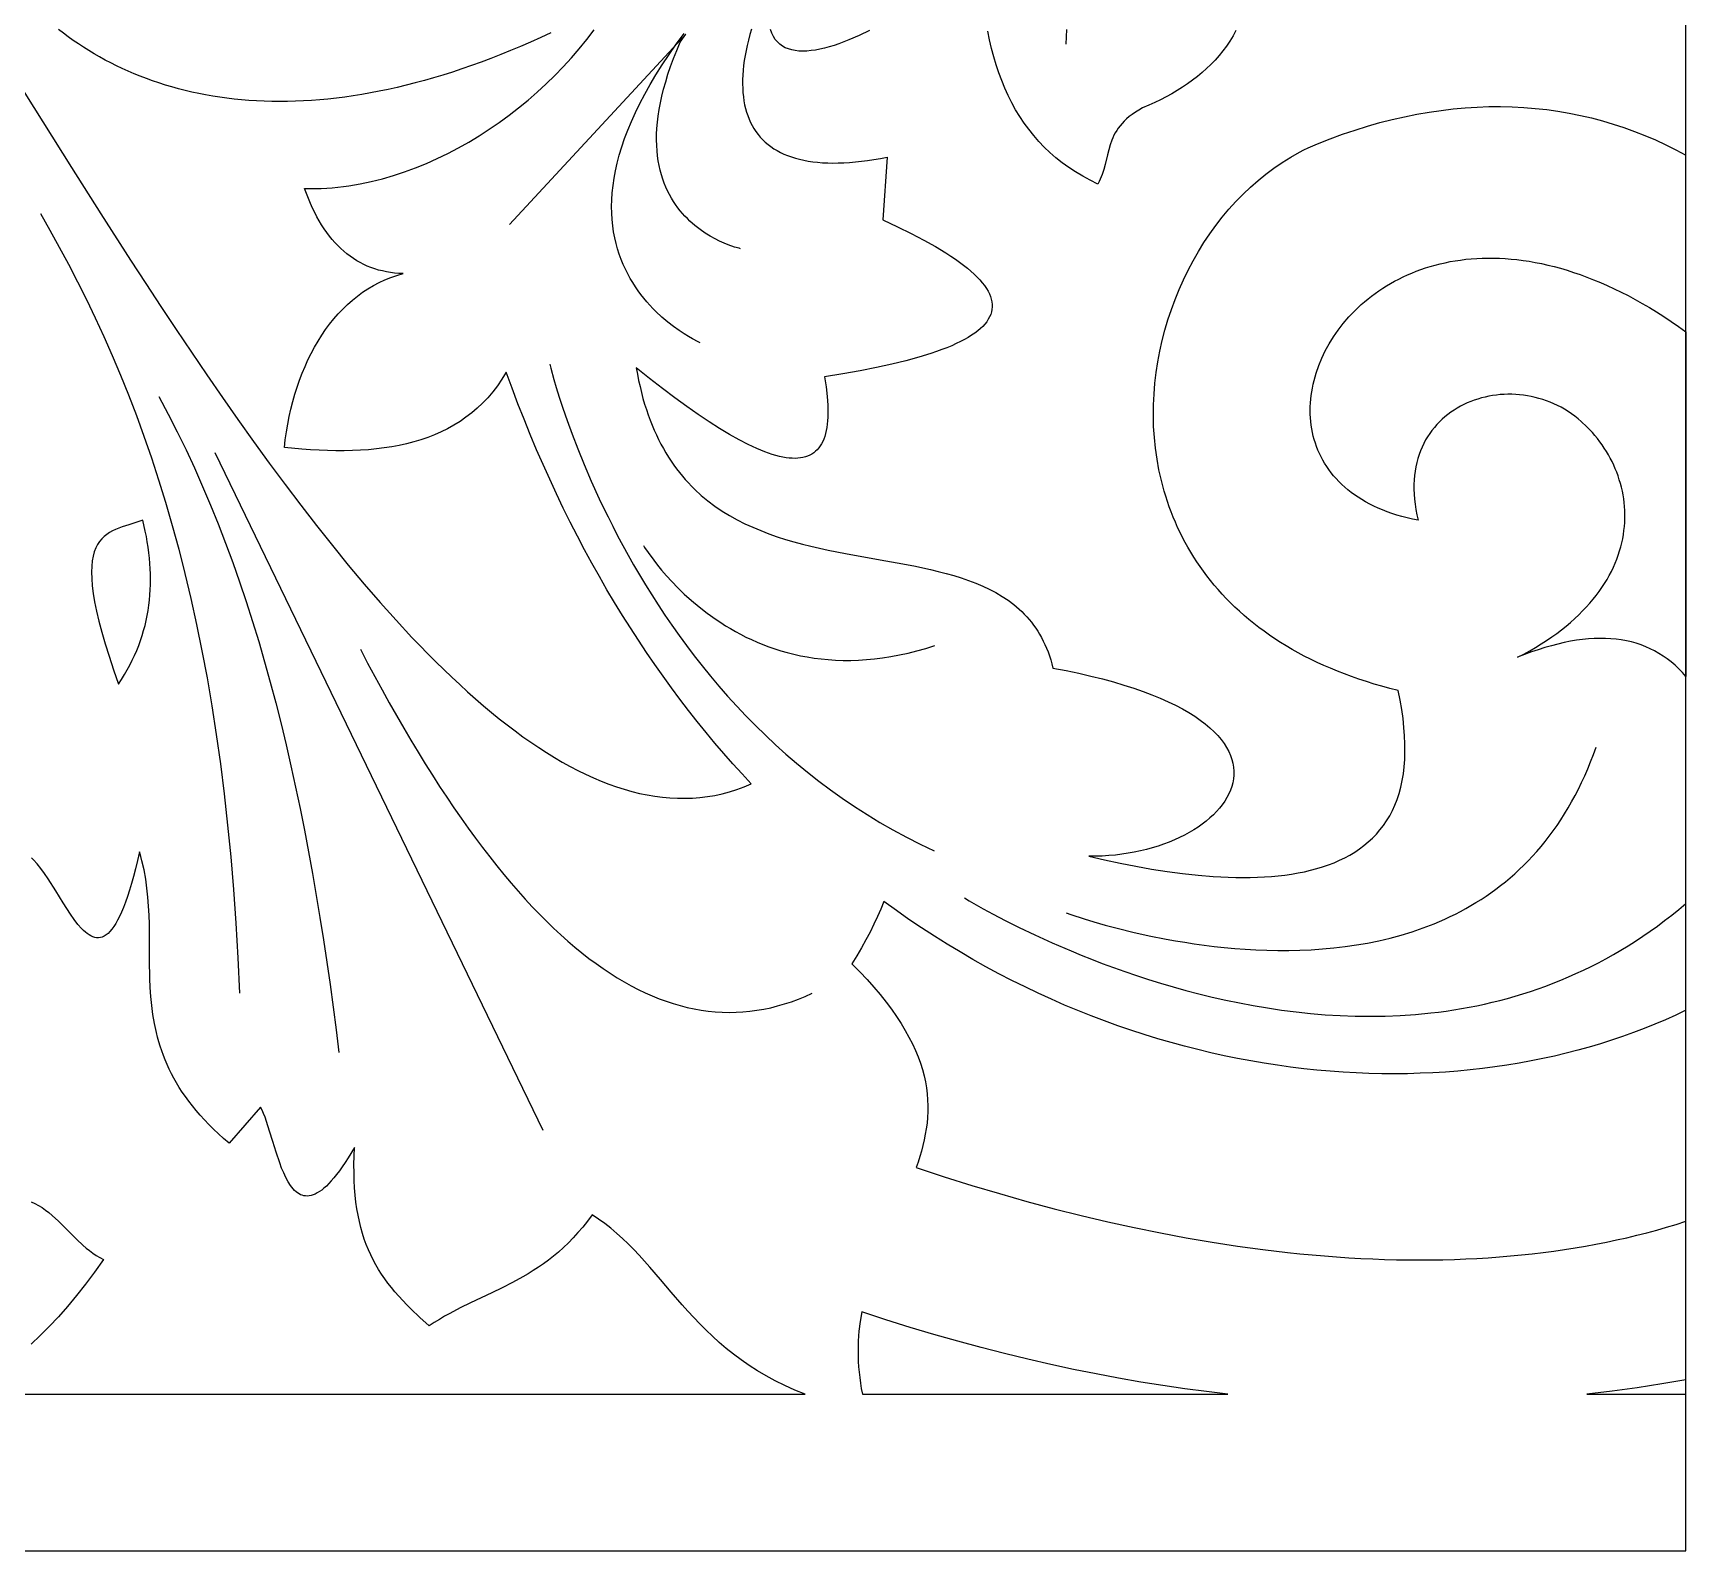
# Model space of a CAD drawing. Extents: x -58 to 58, y -20 to 20.
# Drawn here: x 29.2 to 58.23, y -20 to 6.66 of the extents above; entities that cross this region are included whole.
import ezdxf

# ---------------------------------------------------------------- set-up
doc = ezdxf.new("R2010")
doc.units = 0
doc.layers.add('LAYER_1', color=18, linetype='CONTINUOUS')

msp = doc.modelspace()

# ---------------------------------------------------------------- linework, layer by layer
at = {"layer": 'LAYER_1'}
for points in [[(-58.226, -20), (-36.442, -20), (58.226, -20), (58.226, 20), (-36.442, 20), (-58.226, 20)], [(53.522, -1.897), (53.425, -1.878), (53.331, -1.856), (53.239, -1.832), (53.15, -1.807), (53.063, -1.779), (52.98, -1.75), (52.899, -1.718), (52.82, -1.685), (52.745, -1.651), (52.672, -1.614), (52.601, -1.576), (52.533, -1.537), (52.468, -1.495), (52.406, -1.453), (52.345, -1.409), (52.288, -1.363), (52.233, -1.316), (52.18, -1.268), (52.13, -1.218), (52.083, -1.168), (52.037, -1.116), (51.995, -1.063), (51.955, -1.009), (51.917, -0.954), (51.881, -0.898), (51.848, -0.841), (51.818, -0.783), (51.789, -0.724), (51.763, -0.665), (51.74, -0.604), (51.718, -0.543), (51.699, -0.482), (51.682, -0.419), (51.668, -0.357), (51.656, -0.293), (51.646, -0.23), (51.638, -0.165), (51.632, -0.101), (51.629, -0.036), (51.628, 0.03), (51.628, 0.095), (51.632, 0.161), (51.637, 0.226), (51.644, 0.292), (51.653, 0.358), (51.665, 0.424), (51.678, 0.49), (51.694, 0.556), (51.731, 0.687), (51.776, 0.818), (51.83, 0.947), (51.89, 1.074), (51.959, 1.199), (52.035, 1.322), (52.119, 1.442), (52.209, 1.559), (52.307, 1.673), (52.412, 1.782), (52.524, 1.888), (52.583, 1.939), (52.643, 1.989), (52.705, 2.037), (52.768, 2.084), (52.833, 2.13), (52.9, 2.175), (52.968, 2.218), (53.038, 2.259), (53.11, 2.299), (53.183, 2.338), (53.257, 2.374), (53.334, 2.409), (53.411, 2.443), (53.49, 2.475), (53.571, 2.504), (53.653, 2.532), (53.737, 2.558), (53.822, 2.583), (53.908, 2.605), (53.996, 2.625), (54.085, 2.643), (54.176, 2.659), (54.268, 2.672), (54.361, 2.684), (54.456, 2.693), (54.552, 2.7), (54.649, 2.704), (54.748, 2.706), (54.847, 2.706), (54.949, 2.703), (55.051, 2.698), (55.154, 2.689), (55.259, 2.679), (55.365, 2.665), (55.472, 2.649), (55.58, 2.63), (55.69, 2.608), (55.8, 2.584), (55.912, 2.556), (56.025, 2.526), (56.139, 2.492), (56.254, 2.455), (56.37, 2.416), (56.487, 2.373), (56.605, 2.326), (56.724, 2.277), (56.844, 2.224), (56.965, 2.168), (57.087, 2.109), (57.21, 2.046), (57.334, 1.98), (57.459, 1.91), (57.584, 1.836), (57.711, 1.759), (57.839, 1.678), (57.967, 1.594), (58.096, 1.505), (58.226, 1.413), (58.226, -4.642), (58.164, -4.573), (58.1, -4.507), (58.035, -4.446), (57.967, -4.388), (57.897, -4.333), (57.825, -4.283), (57.752, -4.236), (57.676, -4.194), (57.599, -4.155), (57.519, -4.119), (57.437, -4.088), (57.354, -4.06), (57.268, -4.036), (57.181, -4.016), (57.091, -4), (57, -3.988), (56.907, -3.979), (56.811, -3.974), (56.714, -3.973), (56.615, -3.976), (56.513, -3.983), (56.41, -3.993), (56.305, -4.007), (56.198, -4.025), (56.088, -4.047), (55.977, -4.072), (55.864, -4.102), (55.749, -4.135), (55.632, -4.172), (55.513, -4.212), (55.392, -4.257), (55.269, -4.305), (55.378, -4.248), (55.483, -4.19), (55.585, -4.131), (55.683, -4.071), (55.777, -4.01), (55.868, -3.948), (55.956, -3.885), (56.04, -3.821), (56.121, -3.757), (56.198, -3.692), (56.273, -3.626), (56.344, -3.559), (56.411, -3.492), (56.476, -3.424), (56.537, -3.356), (56.595, -3.287), (56.65, -3.218), (56.702, -3.149), (56.751, -3.079), (56.797, -3.008), (56.84, -2.938), (56.88, -2.867), (56.917, -2.796), (56.952, -2.724), (56.983, -2.653), (57.012, -2.581), (57.038, -2.509), (57.061, -2.438), (57.082, -2.366), (57.1, -2.294), (57.115, -2.223), (57.128, -2.151), (57.138, -2.08), (57.146, -2.009), (57.151, -1.938), (57.154, -1.867), (57.155, -1.797), (57.153, -1.727), (57.148, -1.658), (57.142, -1.589), (57.133, -1.52), (57.122, -1.452), (57.109, -1.385), (57.093, -1.318), (57.076, -1.251), (57.056, -1.186), (57.035, -1.121), (57.011, -1.057), (56.985, -0.993), (56.958, -0.931), (56.928, -0.869), (56.897, -0.808), (56.864, -0.748), (56.829, -0.689), (56.792, -0.632), (56.754, -0.575), (56.713, -0.519), (56.672, -0.464), (56.628, -0.411), (56.583, -0.359), (56.488, -0.258), (56.387, -0.163), (56.332, -0.115), (56.274, -0.07), (56.216, -0.027), (56.156, 0.013), (56.095, 0.05), (56.033, 0.085), (55.97, 0.118), (55.906, 0.148), (55.841, 0.175), (55.776, 0.2), (55.71, 0.222), (55.643, 0.242), (55.576, 0.26), (55.508, 0.275), (55.441, 0.287), (55.373, 0.297), (55.304, 0.305), (55.236, 0.31), (55.168, 0.313), (55.1, 0.313), (55.032, 0.311), (54.965, 0.307), (54.898, 0.3), (54.831, 0.29), (54.765, 0.279), (54.699, 0.265), (54.635, 0.249), (54.571, 0.23), (54.508, 0.209), (54.446, 0.186), (54.385, 0.161), (54.325, 0.133), (54.266, 0.103), (54.209, 0.071), (54.153, 0.036), (54.098, -0.001), (54.046, -0.04), (53.994, -0.081), (53.945, -0.124), (53.897, -0.17), (53.851, -0.218), (53.808, -0.268), (53.766, -0.32), (53.727, -0.374), (53.689, -0.431), (53.654, -0.489), (53.622, -0.55), (53.592, -0.613), (53.565, -0.678), (53.54, -0.745), (53.518, -0.814), (53.499, -0.885), (53.483, -0.958), (53.469, -1.034), (53.459, -1.111), (53.453, -1.19), (53.449, -1.272), (53.449, -1.355), (53.452, -1.44), (53.459, -1.528), (53.469, -1.617), (53.483, -1.709), (53.501, -1.802)], [(31.123, -1.897), (31.002, -1.94), (30.881, -1.979), (30.762, -2.017), (30.704, -2.038), (30.648, -2.061), (30.594, -2.086), (30.542, -2.114), (30.492, -2.146), (30.446, -2.183), (30.403, -2.224), (30.364, -2.271), (30.329, -2.325), (30.298, -2.385), (30.272, -2.452), (30.251, -2.528), (30.236, -2.612), (30.227, -2.705), (30.223, -2.809), (30.227, -2.923), (30.237, -3.048), (30.254, -3.185), (30.279, -3.334), (30.313, -3.496), (30.354, -3.672), (30.404, -3.862), (30.463, -4.067), (30.532, -4.287), (30.61, -4.524), (30.698, -4.777), (30.753, -4.694), (30.804, -4.61), (30.853, -4.526), (30.899, -4.442), (30.941, -4.357), (30.981, -4.271), (31.019, -4.185), (31.053, -4.099), (31.085, -4.012), (31.114, -3.924), (31.14, -3.837), (31.164, -3.748), (31.185, -3.66), (31.203, -3.57), (31.219, -3.481), (31.232, -3.391), (31.243, -3.3), (31.251, -3.21), (31.257, -3.118), (31.26, -3.027), (31.262, -2.935), (31.26, -2.842), (31.256, -2.749), (31.25, -2.656), (31.242, -2.563), (31.232, -2.469), (31.219, -2.374), (31.204, -2.28), (31.187, -2.184), (31.168, -2.089)], [(44.14, -8.595), (44.087, -8.727), (44.029, -8.86), (43.966, -8.994), (43.898, -9.13), (43.825, -9.268), (43.747, -9.407), (43.665, -9.547), (43.579, -9.688), (43.716, -9.828), (43.844, -9.964), (43.963, -10.099), (44.075, -10.23), (44.178, -10.36), (44.273, -10.487), (44.361, -10.613), (44.442, -10.736), (44.515, -10.857), (44.581, -10.976), (44.641, -11.093), (44.694, -11.209), (44.741, -11.323), (44.781, -11.435), (44.816, -11.545), (44.845, -11.655), (44.869, -11.763), (44.887, -11.869), (44.9, -11.974), (44.908, -12.079), (44.912, -12.182), (44.911, -12.284), (44.906, -12.385), (44.898, -12.485), (44.885, -12.585), (44.868, -12.683), (44.849, -12.782), (44.826, -12.879), (44.8, -12.977), (44.772, -13.074), (44.741, -13.17), (44.707, -13.266), (45.199, -13.428), (45.687, -13.58), (46.172, -13.725), (46.653, -13.861), (47.129, -13.989), (47.602, -14.108), (48.071, -14.219), (48.535, -14.322), (48.996, -14.416), (49.451, -14.501), (49.903, -14.578), (50.35, -14.647), (50.793, -14.707), (51.23, -14.759), (51.448, -14.781), (51.664, -14.802), (51.878, -14.82), (52.092, -14.836), (52.304, -14.85), (52.515, -14.862), (52.725, -14.872), (52.934, -14.879), (53.141, -14.885), (53.347, -14.888), (53.552, -14.889), (53.755, -14.888), (53.958, -14.885), (54.159, -14.88), (54.358, -14.872), (54.556, -14.862), (54.753, -14.851), (54.949, -14.837), (55.143, -14.82), (55.336, -14.802), (55.527, -14.781), (55.717, -14.759), (55.906, -14.734), (56.093, -14.707), (56.279, -14.678), (56.463, -14.646), (56.646, -14.613), (56.828, -14.577), (57.008, -14.539), (57.186, -14.499), (57.363, -14.456), (57.539, -14.412), (57.713, -14.365), (57.886, -14.316), (58.057, -14.265), (58.226, -14.211), (58.226, -10.503), (58.047, -10.588), (57.865, -10.67), (57.681, -10.749), (57.495, -10.824), (57.305, -10.896), (57.114, -10.965), (56.92, -11.031), (56.724, -11.093), (56.526, -11.152), (56.326, -11.208), (56.123, -11.26), (55.919, -11.308), (55.713, -11.354), (55.505, -11.395), (55.295, -11.434), (55.083, -11.469), (54.87, -11.5), (54.655, -11.528), (54.439, -11.552), (54.221, -11.572), (54.001, -11.589), (53.781, -11.602), (53.559, -11.612), (53.336, -11.618), (53.111, -11.62), (52.886, -11.619), (52.659, -11.614), (52.432, -11.605), (52.204, -11.592), (51.975, -11.576), (51.745, -11.555), (51.514, -11.531), (51.283, -11.503), (51.051, -11.471), (50.819, -11.435), (50.586, -11.395), (50.353, -11.351), (50.119, -11.304), (49.885, -11.252), (49.651, -11.196), (49.417, -11.136), (49.183, -11.072), (48.949, -11.004), (48.714, -10.932), (48.48, -10.856), (48.247, -10.776), (48.013, -10.691), (47.78, -10.603), (47.547, -10.51), (47.314, -10.412), (47.082, -10.311), (46.851, -10.205), (46.62, -10.095), (46.39, -9.981), (46.16, -9.862), (45.932, -9.739), (45.704, -9.612), (45.477, -9.48), (45.252, -9.344), (45.027, -9.203), (44.803, -9.058), (44.581, -8.908), (44.36, -8.754)], [(50.181, -17.248), (49.804, -17.202), (49.423, -17.151), (49.039, -17.095), (48.651, -17.033), (48.261, -16.965), (47.867, -16.891), (47.47, -16.811), (47.07, -16.725), (46.666, -16.633), (46.26, -16.534), (45.85, -16.429), (45.436, -16.317), (45.02, -16.199), (44.6, -16.074), (44.176, -15.942), (43.75, -15.803), (43.723, -15.969), (43.703, -16.139), (43.696, -16.225), (43.691, -16.313), (43.688, -16.401), (43.687, -16.49), (43.688, -16.581), (43.691, -16.673), (43.697, -16.766), (43.705, -16.86), (43.715, -16.955), (43.728, -17.051), (43.744, -17.149), (43.762, -17.248)], [(58.226, -16.993), (57.8, -17.066), (57.368, -17.133), (56.93, -17.193), (56.486, -17.248), (58.226, -17.248)]]:
    msp.add_lwpolyline(points, close=True, dxfattribs=at)
for points in [[(41.813, 6.726), (41.786, 6.63), (41.761, 6.535), (41.739, 6.442), (41.72, 6.351), (41.703, 6.261), (41.689, 6.173), (41.677, 6.088), (41.669, 6.004), (41.662, 5.921), (41.659, 5.841), (41.658, 5.763), (41.66, 5.686), (41.665, 5.612), (41.672, 5.539), (41.682, 5.469), (41.695, 5.4), (41.71, 5.334), (41.728, 5.27), (41.749, 5.207), (41.772, 5.147), (41.798, 5.089), (41.827, 5.033), (41.859, 4.979), (41.893, 4.927), (41.93, 4.878), (41.97, 4.83), (42.012, 4.785), (42.057, 4.742), (42.105, 4.702), (42.156, 4.663), (42.209, 4.627), (42.265, 4.593), (42.324, 4.562), (42.385, 4.533), (42.45, 4.506), (42.517, 4.482), (42.586, 4.46), (42.659, 4.441), (42.734, 4.424), (42.812, 4.41), (42.893, 4.398), (42.977, 4.388), (43.063, 4.381), (43.153, 4.377), (43.244, 4.375), (43.339, 4.376), (43.437, 4.379), (43.537, 4.385), (43.64, 4.394), (43.746, 4.405), (43.855, 4.419), (43.966, 4.436), (44.081, 4.456), (44.198, 4.478), (44.119, 3.376), (44.379, 3.255), (44.619, 3.137), (44.841, 3.021), (45.045, 2.908), (45.229, 2.796), (45.314, 2.741), (45.395, 2.687), (45.47, 2.633), (45.541, 2.58), (45.608, 2.527), (45.669, 2.475), (45.726, 2.423), (45.778, 2.372), (45.826, 2.322), (45.869, 2.272), (45.907, 2.222), (45.94, 2.173), (45.969, 2.125), (45.993, 2.077), (46.012, 2.03), (46.027, 1.984), (46.037, 1.937), (46.042, 1.892), (46.042, 1.847), (46.038, 1.803), (46.029, 1.759), (46.016, 1.715), (45.997, 1.673), (45.974, 1.63), (45.946, 1.589), (45.914, 1.548), (45.877, 1.507), (45.835, 1.467), (45.788, 1.428), (45.737, 1.389), (45.681, 1.351), (45.621, 1.313), (45.555, 1.276), (45.485, 1.239), (45.41, 1.203), (45.331, 1.167), (45.247, 1.132), (45.158, 1.098), (45.064, 1.064), (44.966, 1.03), (44.755, 0.965), (44.526, 0.903), (44.277, 0.842), (44.01, 0.784), (43.724, 0.727), (43.419, 0.673), (43.096, 0.622), (43.124, 0.443), (43.144, 0.277), (43.155, 0.123), (43.157, 0.05), (43.158, -0.02), (43.156, -0.087), (43.152, -0.151), (43.146, -0.212), (43.138, -0.27), (43.128, -0.325), (43.115, -0.377), (43.101, -0.426), (43.084, -0.472), (43.065, -0.516), (43.044, -0.556), (43.021, -0.593), (42.996, -0.628), (42.969, -0.659), (42.94, -0.688), (42.908, -0.713), (42.875, -0.736), (42.839, -0.756), (42.801, -0.772), (42.761, -0.786), (42.719, -0.797), (42.675, -0.805), (42.628, -0.81), (42.58, -0.812), (42.529, -0.811), (42.477, -0.807), (42.422, -0.8), (42.365, -0.79), (42.306, -0.777), (42.245, -0.762), (42.181, -0.743), (42.116, -0.721), (42.048, -0.697), (41.907, -0.639), (41.757, -0.569), (41.598, -0.487), (41.431, -0.394), (41.256, -0.288), (41.072, -0.171), (40.88, -0.043), (40.679, 0.098), (40.469, 0.251), (40.252, 0.415), (40.025, 0.591), (39.79, 0.779), (39.811, 0.666), (39.833, 0.556), (39.857, 0.448), (39.882, 0.344), (39.909, 0.242), (39.938, 0.142), (39.969, 0.046), (40.001, -0.049), (40.034, -0.14), (40.07, -0.23), (40.106, -0.317), (40.144, -0.401), (40.184, -0.483), (40.225, -0.563), (40.267, -0.641), (40.311, -0.716), (40.356, -0.789), (40.403, -0.86), (40.45, -0.929), (40.499, -0.996), (40.549, -1.061), (40.601, -1.124), (40.653, -1.185), (40.707, -1.244), (40.762, -1.301), (40.818, -1.356), (40.932, -1.461), (41.051, -1.559), (41.174, -1.651), (41.3, -1.737), (41.43, -1.816), (41.563, -1.89), (41.698, -1.959), (41.836, -2.022), (41.977, -2.081), (42.12, -2.136), (42.265, -2.187), (42.411, -2.234), (42.559, -2.277), (42.709, -2.317), (42.859, -2.355), (43.011, -2.39), (43.163, -2.423), (43.468, -2.483), (44.076, -2.592), (44.375, -2.646), (44.669, -2.702), (44.956, -2.763), (45.096, -2.797), (45.233, -2.832), (45.368, -2.87), (45.499, -2.911), (45.628, -2.955), (45.753, -3.003), (45.875, -3.054), (45.992, -3.11), (46.106, -3.17), (46.215, -3.235), (46.32, -3.304), (46.42, -3.379), (46.515, -3.46), (46.561, -3.503), (46.605, -3.547), (46.648, -3.593), (46.69, -3.64), (46.73, -3.689), (46.768, -3.74), (46.806, -3.792), (46.841, -3.846), (46.876, -3.902), (46.908, -3.96), (46.939, -4.02), (46.969, -4.082), (46.997, -4.145), (47.023, -4.211), (47.047, -4.279), (47.07, -4.348), (47.091, -4.42), (47.11, -4.494), (47.342, -4.539), (47.564, -4.586), (47.776, -4.635), (47.978, -4.686), (48.17, -4.738), (48.354, -4.792), (48.527, -4.848), (48.692, -4.905), (48.848, -4.964), (48.994, -5.024), (49.132, -5.086), (49.262, -5.148), (49.383, -5.212), (49.495, -5.277), (49.6, -5.342), (49.696, -5.409), (49.785, -5.476), (49.866, -5.544), (49.939, -5.612), (50.005, -5.681), (50.064, -5.75), (50.115, -5.819), (50.159, -5.889), (50.197, -5.958), (50.228, -6.028), (50.252, -6.098), (50.27, -6.167), (50.282, -6.236), (50.287, -6.305), (50.287, -6.373), (50.28, -6.441), (50.268, -6.508), (50.251, -6.575), (50.228, -6.641), (50.199, -6.706), (50.166, -6.77), (50.128, -6.832), (50.084, -6.894), (50.037, -6.954), (49.984, -7.014), (49.927, -7.071), (49.866, -7.127), (49.801, -7.182), (49.732, -7.235), (49.659, -7.286), (49.582, -7.335), (49.502, -7.382), (49.419, -7.428), (49.332, -7.471), (49.242, -7.512), (49.149, -7.55), (49.053, -7.586), (48.955, -7.62), (48.854, -7.651), (48.751, -7.679), (48.646, -7.705), (48.538, -7.728), (48.429, -7.748), (48.318, -7.764), (48.205, -7.778), (48.09, -7.788), (47.974, -7.796), (47.858, -7.799), (47.739, -7.8), (48.013, -7.862), (48.287, -7.921), (48.563, -7.975), (48.839, -8.024), (49.114, -8.066), (49.387, -8.103), (49.658, -8.132), (49.925, -8.154), (50.058, -8.162), (50.189, -8.168), (50.319, -8.171), (50.447, -8.173), (50.574, -8.171), (50.7, -8.168), (50.824, -8.162), (50.946, -8.154), (51.066, -8.143), (51.184, -8.129), (51.3, -8.112), (51.414, -8.093), (51.526, -8.071), (51.635, -8.045), (51.742, -8.017), (51.846, -7.985), (51.947, -7.951), (52.046, -7.913), (52.142, -7.871), (52.234, -7.827), (52.324, -7.778), (52.41, -7.726), (52.493, -7.671), (52.572, -7.612), (52.648, -7.549), (52.72, -7.482), (52.789, -7.411), (52.853, -7.337), (52.914, -7.258), (52.97, -7.175), (53.023, -7.087), (53.071, -6.996), (53.114, -6.9), (53.153, -6.8), (53.188, -6.695), (53.218, -6.585), (53.243, -6.471), (53.263, -6.353), (53.278, -6.229), (53.288, -6.1), (53.292, -5.967), (53.292, -5.828), (53.286, -5.685), (53.274, -5.536), (53.257, -5.382), (53.234, -5.223), (53.205, -5.058), (53.17, -4.888), (53.027, -4.852), (52.887, -4.814), (52.75, -4.775), (52.616, -4.733), (52.484, -4.69), (52.355, -4.645), (52.229, -4.598), (52.105, -4.55), (51.983, -4.499), (51.865, -4.448), (51.749, -4.394), (51.635, -4.34), (51.524, -4.283), (51.416, -4.225), (51.31, -4.166), (51.206, -4.105), (51.105, -4.043), (51.006, -3.979), (50.91, -3.914), (50.817, -3.848), (50.725, -3.78), (50.637, -3.711), (50.55, -3.641), (50.466, -3.569), (50.384, -3.497), (50.305, -3.423), (50.228, -3.348), (50.153, -3.272), (50.08, -3.195), (50.01, -3.117), (49.942, -3.038), (49.877, -2.958), (49.813, -2.877), (49.752, -2.795), (49.693, -2.713), (49.636, -2.629), (49.582, -2.545), (49.529, -2.46), (49.479, -2.374), (49.431, -2.287), (49.384, -2.199), (49.341, -2.111), (49.299, -2.023), (49.259, -1.933), (49.221, -1.843), (49.185, -1.753), (49.152, -1.662), (49.12, -1.57), (49.09, -1.478), (49.062, -1.386), (49.013, -1.2), (48.971, -1.013), (48.937, -0.824), (48.91, -0.635), (48.891, -0.445), (48.878, -0.254), (48.873, -0.063), (48.875, 0.127), (48.884, 0.318), (48.9, 0.508), (48.922, 0.697), (48.951, 0.885), (48.986, 1.072), (49.028, 1.257), (49.076, 1.441), (49.129, 1.622), (49.189, 1.802), (49.254, 1.979), (49.325, 2.153), (49.402, 2.325), (49.484, 2.493), (49.572, 2.658), (49.664, 2.82), (49.762, 2.977), (49.864, 3.13), (49.972, 3.28), (50.084, 3.424), (50.201, 3.564), (50.322, 3.698), (50.448, 3.827), (50.577, 3.951), (50.711, 4.069), (50.849, 4.181), (50.991, 4.287), (51.136, 4.386), (51.286, 4.479), (51.438, 4.564), (51.516, 4.604), (51.594, 4.643), (51.673, 4.679), (51.753, 4.713), (51.975, 4.8), (52.196, 4.88), (52.415, 4.954), (52.634, 5.022), (52.852, 5.084), (53.069, 5.139), (53.285, 5.188), (53.5, 5.232), (53.714, 5.269), (53.926, 5.3), (54.138, 5.325), (54.348, 5.344), (54.557, 5.357), (54.764, 5.365), (54.971, 5.366), (55.175, 5.361), (55.379, 5.351), (55.58, 5.335), (55.781, 5.313), (55.979, 5.285), (56.177, 5.251), (56.372, 5.212), (56.566, 5.167), (56.758, 5.117), (56.948, 5.06), (57.136, 4.998), (57.323, 4.931), (57.507, 4.858), (57.69, 4.78), (57.871, 4.696), (58.05, 4.606), (58.226, 4.511), (58.226, 10.435)], [(28.865, 5.899), (29.87, 4.298), (30.387, 3.484), (30.911, 2.669), (31.176, 2.262), (31.442, 1.856), (31.71, 1.452), (31.98, 1.051), (32.251, 0.653), (32.523, 0.259), (32.796, -0.131), (33.071, -0.516), (33.346, -0.895), (33.623, -1.268), (33.9, -1.634), (34.177, -1.993), (34.456, -2.344), (34.734, -2.686), (35.013, -3.019), (35.293, -3.341), (35.572, -3.654), (35.852, -3.955), (35.992, -4.101), (36.131, -4.244), (36.271, -4.385), (36.411, -4.522), (36.55, -4.655), (36.69, -4.786), (36.829, -4.913), (36.969, -5.036), (37.108, -5.156), (37.247, -5.273), (37.386, -5.385), (37.525, -5.494), (37.663, -5.599), (37.802, -5.701), (37.94, -5.798), (38.078, -5.891), (38.216, -5.98), (38.354, -6.064), (38.491, -6.145), (38.628, -6.221), (38.765, -6.292), (38.902, -6.359), (39.038, -6.422), (39.174, -6.479), (39.31, -6.532), (39.445, -6.58), (39.58, -6.624), (39.715, -6.662), (39.849, -6.695), (39.983, -6.723), (40.117, -6.745), (40.25, -6.763), (40.383, -6.775), (40.515, -6.781), (40.647, -6.782), (40.778, -6.778), (40.909, -6.768), (41.04, -6.752), (41.17, -6.73), (41.299, -6.702), (41.428, -6.668), (41.557, -6.628), (41.685, -6.582), (41.812, -6.53), (41.65, -6.355), (41.49, -6.177), (41.331, -5.996), (41.173, -5.812), (41.017, -5.624), (40.863, -5.433), (40.71, -5.239), (40.559, -5.042), (40.41, -4.841), (40.262, -4.638), (40.116, -4.43), (39.971, -4.22), (39.829, -4.006), (39.688, -3.789), (39.549, -3.569), (39.412, -3.345), (39.277, -3.118), (39.144, -2.887), (39.013, -2.654), (38.884, -2.416), (38.757, -2.176), (38.632, -1.931), (38.51, -1.684), (38.389, -1.433), (38.271, -1.179), (38.155, -0.921), (38.041, -0.659), (37.93, -0.395), (37.821, -0.126), (37.714, 0.146), (37.61, 0.421), (37.508, 0.7), (37.433, 0.579), (37.353, 0.464), (37.27, 0.356), (37.183, 0.254), (37.093, 0.159), (36.999, 0.07), (36.901, -0.014), (36.8, -0.091), (36.696, -0.163), (36.589, -0.23), (36.479, -0.291), (36.366, -0.347), (36.249, -0.398), (36.131, -0.445), (36.009, -0.486), (35.885, -0.523), (35.758, -0.556), (35.629, -0.584), (35.497, -0.609), (35.363, -0.629), (35.227, -0.646), (35.089, -0.659), (34.949, -0.668), (34.806, -0.674), (34.663, -0.677), (34.517, -0.677), (34.37, -0.675), (34.221, -0.669), (34.07, -0.661), (33.919, -0.651), (33.611, -0.623), (33.628, -0.485), (33.647, -0.347), (33.67, -0.211), (33.696, -0.077), (33.726, 0.055), (33.759, 0.185), (33.795, 0.314), (33.835, 0.44), (33.878, 0.563), (33.924, 0.684), (33.974, 0.803), (34.026, 0.918), (34.082, 1.031), (34.14, 1.141), (34.202, 1.247), (34.267, 1.35), (34.335, 1.45), (34.406, 1.546), (34.48, 1.638), (34.557, 1.727), (34.637, 1.811), (34.719, 1.891), (34.805, 1.967), (34.893, 2.038), (34.984, 2.105), (35.078, 2.167), (35.175, 2.224), (35.274, 2.276), (35.376, 2.323), (35.481, 2.365), (35.588, 2.401), (35.698, 2.432), (35.622, 2.435), (35.548, 2.442), (35.475, 2.451), (35.404, 2.464), (35.334, 2.479), (35.265, 2.496), (35.198, 2.517), (35.132, 2.54), (35.068, 2.566), (35.005, 2.595), (34.943, 2.626), (34.883, 2.66), (34.824, 2.697), (34.766, 2.737), (34.71, 2.78), (34.655, 2.825), (34.602, 2.873), (34.55, 2.924), (34.499, 2.978), (34.45, 3.034), (34.402, 3.093), (34.355, 3.155), (34.31, 3.22), (34.266, 3.288), (34.224, 3.358), (34.183, 3.431), (34.144, 3.507), (34.105, 3.585), (34.068, 3.666), (34.033, 3.75), (33.999, 3.837), (33.966, 3.927), (34.063, 3.926), (34.16, 3.927), (34.258, 3.93), (34.355, 3.935), (34.453, 3.942), (34.551, 3.952), (34.649, 3.963), (34.746, 3.977), (34.942, 4.01), (35.138, 4.052), (35.333, 4.1), (35.527, 4.157), (35.721, 4.22), (35.913, 4.291), (36.105, 4.369), (36.294, 4.453), (36.482, 4.544), (36.668, 4.641), (36.851, 4.744), (37.032, 4.853), (37.21, 4.968), (37.386, 5.088), (37.558, 5.213), (37.726, 5.344), (37.891, 5.479), (38.052, 5.619), (38.209, 5.764), (38.362, 5.913), (38.51, 6.065), (38.653, 6.222), (38.791, 6.383), (38.923, 6.547), (39.051, 6.714)], [(38.292, 6.663), (38.113, 6.58), (37.935, 6.5), (37.759, 6.423), (37.583, 6.349), (37.41, 6.279), (37.237, 6.211), (37.066, 6.147), (36.897, 6.086), (36.729, 6.028), (36.562, 5.972), (36.397, 5.92), (36.233, 5.871), (36.07, 5.825), (35.909, 5.781), (35.75, 5.741), (35.591, 5.703), (35.435, 5.668), (35.279, 5.636), (35.125, 5.606), (34.973, 5.58), (34.822, 5.556), (34.672, 5.534), (34.524, 5.516), (34.377, 5.499), (34.232, 5.486), (34.088, 5.475), (33.946, 5.466), (33.805, 5.46), (33.665, 5.457), (33.527, 5.456), (33.391, 5.457), (33.256, 5.461), (33.122, 5.467), (32.99, 5.475), (32.859, 5.486), (32.73, 5.499), (32.603, 5.514), (32.477, 5.531), (32.352, 5.55), (32.229, 5.572), (32.107, 5.596), (31.987, 5.621), (31.868, 5.649), (31.751, 5.679), (31.636, 5.711), (31.522, 5.745), (31.409, 5.781), (31.298, 5.818), (31.188, 5.858), (31.08, 5.899), (30.974, 5.942), (30.869, 5.987), (30.765, 6.034), (30.664, 6.082), (30.563, 6.133), (30.464, 6.184), (30.367, 6.238), (30.272, 6.293), (30.177, 6.35), (30.085, 6.408), (29.994, 6.468), (29.904, 6.529), (29.816, 6.592), (29.73, 6.656), (29.645, 6.722)], [(43.89, 6.703), (43.707, 6.616), (43.527, 6.538), (43.438, 6.503), (43.351, 6.471), (43.265, 6.442), (43.18, 6.416), (43.098, 6.394), (43.017, 6.375), (42.938, 6.36), (42.862, 6.349), (42.788, 6.342), (42.717, 6.34), (42.649, 6.342), (42.584, 6.349), (42.522, 6.361), (42.464, 6.378), (42.409, 6.4), (42.359, 6.428), (42.312, 6.462), (42.27, 6.501), (42.232, 6.547), (42.199, 6.599), (42.17, 6.657), (42.147, 6.722)], [(50.324, 6.7), (50.272, 6.606), (50.215, 6.515), (50.156, 6.428), (50.093, 6.343), (50.026, 6.261), (49.956, 6.183), (49.883, 6.107), (49.808, 6.033), (49.729, 5.963), (49.647, 5.895), (49.562, 5.829), (49.474, 5.766), (49.384, 5.706), (49.291, 5.648), (49.196, 5.592), (49.098, 5.538), (48.998, 5.486), (48.896, 5.437), (48.791, 5.389), (48.684, 5.343), (48.618, 5.306), (48.557, 5.268), (48.501, 5.229), (48.45, 5.19), (48.403, 5.15), (48.361, 5.11), (48.323, 5.07), (48.288, 5.029), (48.257, 4.988), (48.229, 4.946), (48.204, 4.904), (48.181, 4.862), (48.161, 4.82), (48.144, 4.778), (48.113, 4.692), (48.089, 4.606), (48.068, 4.52), (48.027, 4.347), (48.004, 4.261), (47.976, 4.175), (47.941, 4.09), (47.921, 4.048), (47.897, 4.006), (47.762, 4.072), (47.632, 4.143), (47.506, 4.218), (47.386, 4.298), (47.272, 4.381), (47.162, 4.469), (47.057, 4.561), (46.957, 4.656), (46.861, 4.756), (46.771, 4.86), (46.685, 4.967), (46.603, 5.078), (46.527, 5.193), (46.454, 5.312), (46.387, 5.434), (46.323, 5.56), (46.264, 5.689), (46.209, 5.822), (46.158, 5.959), (46.112, 6.098), (46.069, 6.241), (46.031, 6.388), (45.996, 6.537), (45.965, 6.69)], [(47.349, 6.718), (47.337, 6.46)], [(41.624, 2.871), (41.596, 2.878), (41.519, 2.9), (41.403, 2.941), (41.333, 2.969), (41.256, 3.003), (41.175, 3.044), (41.089, 3.091), (41.001, 3.146), (40.912, 3.208), (40.822, 3.277), (40.732, 3.355), (40.689, 3.398), (40.645, 3.442), (40.603, 3.489), (40.561, 3.538), (40.521, 3.59), (40.482, 3.644), (40.444, 3.7), (40.408, 3.759), (40.374, 3.821), (40.341, 3.885), (40.31, 3.952), (40.282, 4.022), (40.256, 4.094), (40.232, 4.17), (40.211, 4.248), (40.193, 4.329), (40.177, 4.413), (40.165, 4.5), (40.156, 4.591), (40.15, 4.684), (40.147, 4.781), (40.149, 4.881), (40.154, 4.984), (40.163, 5.09), (40.176, 5.2), (40.193, 5.314), (40.215, 5.431), (40.241, 5.551), (40.272, 5.675), (40.308, 5.803), (40.348, 5.934), (40.394, 6.069), (40.445, 6.208), (40.502, 6.351), (40.564, 6.498), (40.661, 6.638), (40.661, 6.639), (37.563, 3.297)], [(40.916, 1.219), (40.879, 1.236), (40.78, 1.288), (40.71, 1.327), (40.631, 1.376), (40.542, 1.435), (40.446, 1.503), (40.346, 1.582), (40.241, 1.67), (40.135, 1.769), (40.082, 1.823), (40.029, 1.879), (39.977, 1.938), (39.925, 1.999), (39.874, 2.064), (39.824, 2.131), (39.776, 2.201), (39.729, 2.274), (39.684, 2.35), (39.641, 2.429), (39.6, 2.511), (39.561, 2.595), (39.526, 2.683), (39.493, 2.773), (39.463, 2.867), (39.436, 2.964), (39.413, 3.064), (39.394, 3.167), (39.379, 3.273), (39.368, 3.382), (39.361, 3.495), (39.359, 3.611), (39.362, 3.73), (39.37, 3.852), (39.383, 3.978), (39.402, 4.107), (39.426, 4.239), (39.457, 4.375), (39.493, 4.514), (39.536, 4.657), (39.586, 4.803), (39.642, 4.953), (39.706, 5.106), (39.777, 5.263), (39.855, 5.423), (39.941, 5.587), (40.035, 5.755), (40.137, 5.926), (40.248, 6.101), (40.367, 6.28), (40.495, 6.462), (40.632, 6.649)], [(29.329, 3.486), (29.495, 3.195), (29.658, 2.899), (29.82, 2.597), (29.979, 2.29), (30.135, 1.976), (30.289, 1.656), (30.44, 1.329), (30.588, 0.994), (30.732, 0.652), (30.874, 0.302), (31.012, -0.057), (31.146, -0.424), (31.276, -0.801), (31.403, -1.187), (31.525, -1.583), (31.643, -1.99), (31.757, -2.407), (31.866, -2.835), (31.97, -3.275), (32.069, -3.727), (32.164, -4.191), (32.253, -4.667), (32.336, -5.156), (32.415, -5.659), (32.487, -6.176), (32.554, -6.706), (32.615, -7.251), (32.669, -7.811), (32.717, -8.386), (32.759, -8.977), (32.794, -9.584), (32.823, -10.207)], [(38.272, 0.842), (38.289, 0.773), (38.343, 0.575), (38.385, 0.433), (38.438, 0.263), (38.501, 0.069), (38.576, -0.148), (38.663, -0.387), (38.763, -0.646), (38.875, -0.922), (39.001, -1.215), (39.141, -1.522), (39.216, -1.68), (39.295, -1.841), (39.377, -2.005), (39.463, -2.172), (39.553, -2.34), (39.647, -2.511), (39.744, -2.683), (39.846, -2.857), (39.952, -3.032), (40.062, -3.209), (40.175, -3.386), (40.294, -3.564), (40.416, -3.743), (40.543, -3.921), (40.674, -4.1), (40.809, -4.279), (40.949, -4.457), (41.093, -4.634), (41.242, -4.811), (41.396, -4.986), (41.555, -5.161), (41.718, -5.333), (41.886, -5.504), (42.059, -5.673), (42.236, -5.84), (42.419, -6.004), (42.607, -6.166), (42.8, -6.324), (42.998, -6.48), (43.202, -6.632), (43.41, -6.781), (43.624, -6.926), (43.844, -7.067), (44.069, -7.204), (44.299, -7.336), (44.535, -7.464), (44.776, -7.586), (45.024, -7.704)], [(31.406, 0.275), (31.571, -0.033), (31.73, -0.344), (31.884, -0.66), (32.033, -0.98), (32.176, -1.304), (32.315, -1.632), (32.45, -1.964), (32.579, -2.3), (32.704, -2.639), (32.825, -2.981), (32.941, -3.327), (33.053, -3.677), (33.161, -4.03), (33.264, -4.386), (33.364, -4.745), (33.46, -5.107), (33.553, -5.472), (33.642, -5.84), (33.727, -6.211), (33.809, -6.585), (33.888, -6.961), (33.963, -7.339), (34.036, -7.72), (34.105, -8.104), (34.172, -8.49), (34.236, -8.877), (34.298, -9.267), (34.357, -9.659), (34.413, -10.053), (34.468, -10.449), (34.52, -10.846), (34.57, -11.245)], [(38.158, -12.615), (32.398, -0.717)], [(39.918, -2.343), (39.938, -2.375), (39.998, -2.465), (40.097, -2.602), (40.162, -2.685), (40.237, -2.776), (40.321, -2.874), (40.416, -2.977), (40.521, -3.085), (40.635, -3.195), (40.76, -3.308), (40.894, -3.421), (41.039, -3.533), (41.194, -3.643), (41.275, -3.697), (41.358, -3.75), (41.444, -3.802), (41.533, -3.852), (41.624, -3.901), (41.718, -3.949), (41.814, -3.994), (41.912, -4.038), (42.013, -4.08), (42.117, -4.119), (42.223, -4.156), (42.332, -4.191), (42.443, -4.222), (42.557, -4.251), (42.673, -4.277), (42.792, -4.3), (42.913, -4.319), (43.037, -4.335), (43.163, -4.347), (43.292, -4.355), (43.423, -4.36), (43.557, -4.36), (43.693, -4.356), (43.832, -4.347), (43.973, -4.334), (44.117, -4.316), (44.264, -4.293), (44.413, -4.265), (44.564, -4.232), (44.718, -4.194), (44.875, -4.149), (45.034, -4.1)], [(34.948, -4.163), (35.074, -4.406), (35.201, -4.644), (35.328, -4.877), (35.454, -5.105), (35.581, -5.329), (35.707, -5.548), (35.834, -5.762), (35.96, -5.972), (36.086, -6.177), (36.212, -6.377), (36.338, -6.573), (36.464, -6.764), (36.589, -6.95), (36.715, -7.131), (36.841, -7.308), (36.966, -7.48), (37.091, -7.647), (37.217, -7.81), (37.342, -7.968), (37.467, -8.121), (37.592, -8.27), (37.717, -8.413), (37.842, -8.553), (37.966, -8.687), (38.091, -8.817), (38.216, -8.942), (38.34, -9.062), (38.464, -9.178), (38.589, -9.288), (38.713, -9.395), (38.837, -9.496), (38.961, -9.593), (39.085, -9.685), (39.209, -9.772), (39.332, -9.855), (39.456, -9.933), (39.579, -10.006), (39.703, -10.075), (39.826, -10.139), (39.949, -10.198), (40.073, -10.252), (40.196, -10.302), (40.319, -10.347), (40.442, -10.388), (40.564, -10.423), (40.687, -10.454), (40.81, -10.48), (40.932, -10.502), (41.055, -10.519), (41.177, -10.531), (41.299, -10.538), (41.421, -10.541), (41.543, -10.539), (41.665, -10.532), (41.787, -10.521), (41.909, -10.505), (42.031, -10.484), (42.152, -10.459), (42.274, -10.429), (42.395, -10.394), (42.516, -10.354), (42.638, -10.31), (42.759, -10.261), (42.88, -10.207)], [(47.339, -8.793), (47.422, -8.823), (47.658, -8.9), (47.828, -8.951), (48.029, -9.008), (48.259, -9.069), (48.515, -9.132), (48.797, -9.195), (49.1, -9.255), (49.259, -9.284), (49.423, -9.311), (49.591, -9.337), (49.763, -9.361), (49.939, -9.382), (50.118, -9.402), (50.301, -9.419), (50.487, -9.432), (50.675, -9.443), (50.865, -9.451), (51.058, -9.455), (51.252, -9.454), (51.448, -9.45), (51.645, -9.442), (51.842, -9.428), (52.041, -9.41), (52.239, -9.387), (52.438, -9.358), (52.636, -9.324), (52.834, -9.284), (53.031, -9.237), (53.226, -9.185), (53.42, -9.125), (53.613, -9.059), (53.803, -8.985), (53.991, -8.904), (54.085, -8.86), (54.177, -8.815), (54.269, -8.768), (54.36, -8.718), (54.45, -8.667), (54.539, -8.613), (54.627, -8.558), (54.715, -8.5), (54.801, -8.44), (54.887, -8.378), (54.971, -8.313), (55.055, -8.247), (55.137, -8.178), (55.219, -8.107), (55.299, -8.033), (55.378, -7.957), (55.455, -7.878), (55.532, -7.797), (55.607, -7.714), (55.681, -7.628), (55.753, -7.539), (55.824, -7.448), (55.894, -7.354), (55.962, -7.258), (56.028, -7.159), (56.093, -7.057), (56.157, -6.952), (56.218, -6.845), (56.278, -6.735), (56.337, -6.622), (56.393, -6.506), (56.448, -6.387), (56.501, -6.265), (56.552, -6.141), (56.602, -6.013), (56.649, -5.882)], [(27.904, -17.248), (42.76, -17.248), (42.576, -17.174), (42.399, -17.096), (42.231, -17.013), (42.071, -16.927), (41.918, -16.836), (41.772, -16.742), (41.633, -16.645), (41.499, -16.544), (41.371, -16.442), (41.249, -16.337), (41.131, -16.23), (41.017, -16.121), (40.908, -16.012), (40.802, -15.901), (40.699, -15.789), (40.598, -15.677), (40.404, -15.454), (40.216, -15.233), (40.029, -15.016), (39.842, -14.808), (39.747, -14.707), (39.65, -14.609), (39.552, -14.514), (39.45, -14.422), (39.347, -14.334), (39.24, -14.25), (39.129, -14.171), (39.014, -14.096), (38.933, -14.207), (38.851, -14.312), (38.768, -14.41), (38.684, -14.503), (38.599, -14.59), (38.513, -14.673), (38.426, -14.75), (38.339, -14.823), (38.251, -14.892), (38.162, -14.957), (38.073, -15.019), (37.983, -15.077), (37.893, -15.133), (37.802, -15.186), (37.62, -15.285), (37.436, -15.377), (37.252, -15.466), (36.883, -15.64), (36.699, -15.731), (36.515, -15.828), (36.424, -15.879), (36.334, -15.933), (36.244, -15.989), (36.154, -16.048), (35.989, -15.898), (35.833, -15.75), (35.76, -15.676), (35.689, -15.601), (35.62, -15.527), (35.554, -15.451), (35.491, -15.375), (35.431, -15.298), (35.373, -15.219), (35.318, -15.139), (35.266, -15.058), (35.217, -14.974), (35.17, -14.889), (35.127, -14.801), (35.086, -14.711), (35.049, -14.617), (35.014, -14.522), (34.982, -14.423), (34.953, -14.32), (34.928, -14.214), (34.905, -14.105), (34.885, -13.991), (34.869, -13.873), (34.855, -13.751), (34.845, -13.625), (34.838, -13.493), (34.835, -13.357), (34.834, -13.215), (34.837, -13.068), (34.843, -12.915), (34.732, -13.098), (34.679, -13.179), (34.628, -13.255), (34.578, -13.325), (34.529, -13.389), (34.482, -13.448), (34.436, -13.501), (34.392, -13.549), (34.349, -13.591), (34.307, -13.629), (34.267, -13.662), (34.227, -13.69), (34.189, -13.713), (34.152, -13.732), (34.117, -13.747), (34.082, -13.758), (34.048, -13.765), (34.016, -13.767), (33.985, -13.766), (33.954, -13.762), (33.925, -13.754), (33.896, -13.743), (33.869, -13.728), (33.842, -13.711), (33.816, -13.691), (33.791, -13.668), (33.767, -13.642), (33.744, -13.614), (33.721, -13.584), (33.678, -13.517), (33.637, -13.442), (33.599, -13.362), (33.563, -13.276), (33.529, -13.186), (33.466, -12.998), (33.408, -12.809), (33.353, -12.625), (33.3, -12.458), (33.273, -12.383), (33.246, -12.316), (33.219, -12.257), (33.19, -12.208), (32.639, -12.836), (32.544, -12.754), (32.453, -12.672), (32.366, -12.59), (32.284, -12.509), (32.206, -12.427), (32.132, -12.346), (32.061, -12.265), (31.995, -12.183), (31.932, -12.102), (31.873, -12.021), (31.818, -11.94), (31.765, -11.86), (31.716, -11.779), (31.671, -11.698), (31.628, -11.618), (31.588, -11.538), (31.551, -11.457), (31.517, -11.377), (31.486, -11.297), (31.457, -11.217), (31.43, -11.137), (31.406, -11.057), (31.384, -10.977), (31.364, -10.897), (31.33, -10.738), (31.303, -10.579), (31.283, -10.42), (31.268, -10.261), (31.257, -10.102), (31.251, -9.944), (31.245, -9.627), (31.243, -9.31), (31.24, -8.993), (31.235, -8.835), (31.227, -8.676), (31.215, -8.517), (31.198, -8.359), (31.176, -8.2), (31.147, -8.04), (31.11, -7.881), (31.089, -7.801), (31.065, -7.721), (31.03, -7.875), (30.995, -8.02), (30.96, -8.155), (30.925, -8.281), (30.89, -8.398), (30.855, -8.506), (30.821, -8.606), (30.786, -8.697), (30.752, -8.78), (30.717, -8.855), (30.683, -8.923), (30.649, -8.983), (30.615, -9.036), (30.581, -9.083), (30.548, -9.122), (30.514, -9.155), (30.48, -9.182), (30.447, -9.203), (30.413, -9.218), (30.38, -9.227), (30.347, -9.232), (30.314, -9.231), (30.28, -9.225), (30.247, -9.215), (30.214, -9.2), (30.181, -9.182), (30.149, -9.159), (30.116, -9.133), (30.083, -9.103), (30.05, -9.07), (29.985, -8.996), (29.92, -8.911), (29.855, -8.819), (29.789, -8.72), (29.725, -8.617), (29.595, -8.406), (29.465, -8.199), (29.4, -8.102), (29.335, -8.012), (29.269, -7.931), (29.204, -7.86), (29.171, -7.83)], [(45.556, -8.531), (45.64, -8.582), (45.883, -8.721), (46.06, -8.817), (46.272, -8.927), (46.516, -9.049), (46.792, -9.181), (47.096, -9.32), (47.429, -9.463), (47.605, -9.536), (47.787, -9.608), (47.976, -9.681), (48.17, -9.752), (48.37, -9.824), (48.575, -9.894), (48.785, -9.962), (49, -10.029), (49.22, -10.094), (49.445, -10.156), (49.674, -10.216), (49.907, -10.273), (50.144, -10.326), (50.384, -10.376), (50.628, -10.422), (50.875, -10.464), (51.125, -10.501), (51.378, -10.533), (51.634, -10.56), (51.892, -10.582), (52.152, -10.597), (52.414, -10.607), (52.678, -10.61), (52.943, -10.606), (53.209, -10.596), (53.477, -10.578), (53.745, -10.552), (53.88, -10.536), (54.014, -10.518), (54.149, -10.498), (54.283, -10.476), (54.418, -10.451), (54.553, -10.425), (54.688, -10.396), (54.823, -10.365), (54.957, -10.332), (55.092, -10.296), (55.226, -10.258), (55.361, -10.217), (55.495, -10.174), (55.629, -10.128), (55.763, -10.08), (55.896, -10.03), (56.03, -9.976), (56.162, -9.92), (56.295, -9.861), (56.427, -9.8), (56.559, -9.736), (56.691, -9.669), (56.822, -9.599), (56.952, -9.526), (57.082, -9.45), (57.212, -9.371), (57.341, -9.289), (57.469, -9.204), (57.597, -9.116), (57.724, -9.025), (57.851, -8.93), (57.977, -8.833), (58.102, -8.732), (58.226, -8.628)], [(29.163, -13.866), (29.23, -13.897), (29.294, -13.932), (29.356, -13.971), (29.417, -14.013), (29.475, -14.058), (29.532, -14.106), (29.643, -14.207), (29.751, -14.313), (29.964, -14.528), (30.074, -14.631), (30.13, -14.68), (30.188, -14.726), (30.247, -14.77), (30.308, -14.812), (30.371, -14.849), (30.436, -14.883), (30.277, -15.105), (30.119, -15.316), (29.96, -15.516), (29.801, -15.707), (29.642, -15.887), (29.482, -16.058), (29.323, -16.219), (29.164, -16.37)]]:
    msp.add_lwpolyline(points, dxfattribs=at)

doc.saveas('drawing.dxf')
